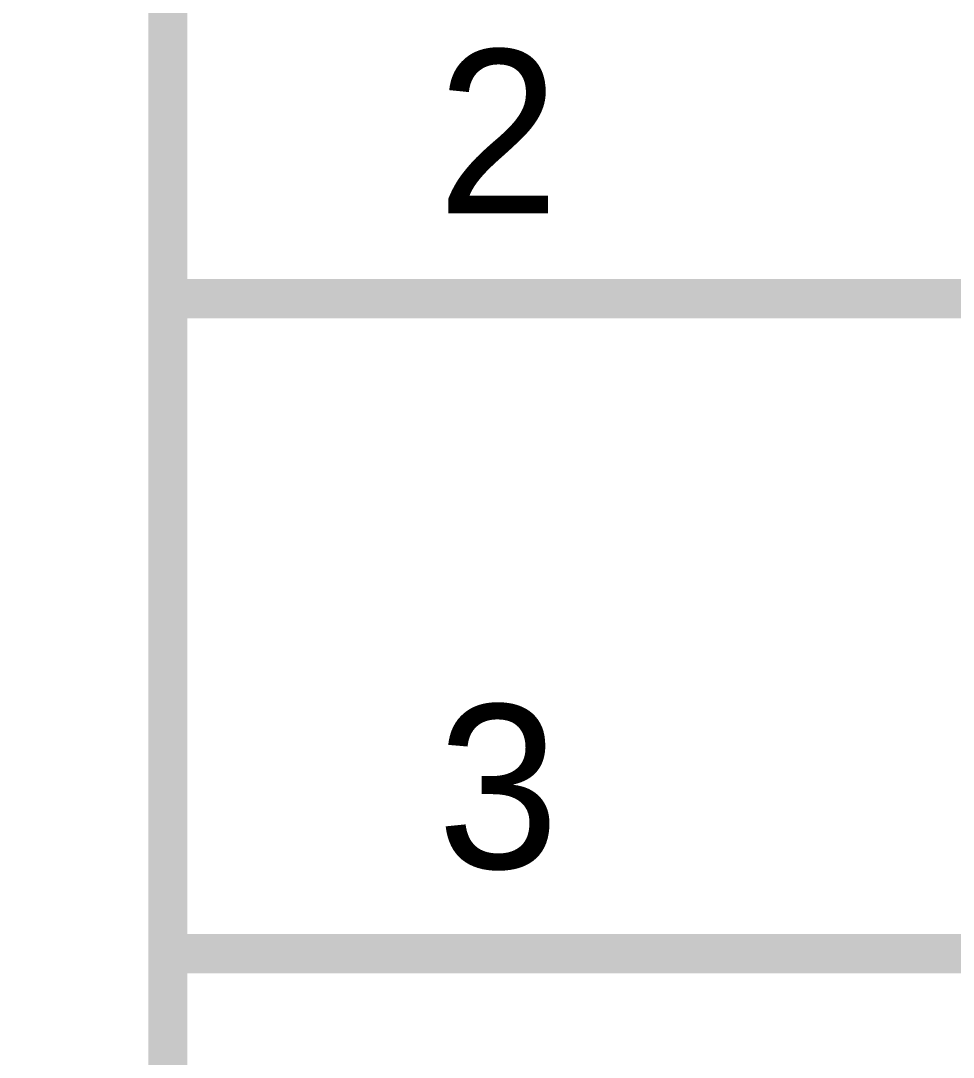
# Model space of a CAD drawing. Header units: inches. Extents: x 0 to 841, y 0 to 594.
# Drawn here: x 663.88 to 671.03, y 366.68 to 374.62 of the extents above; entities that cross this region are included whole.
import ezdxf

# ---------------------------------------------------------------- set-up
doc = ezdxf.new("R2010")
doc.units = ezdxf.units.IN
doc.layers.add('Sheet', color=255, linetype='Continuous')

msp = doc.modelspace()

# ---------------------------------------------------------------- linework, layer by layer
at = {"layer": 'Sheet'}
msp.add_lwpolyline([(625.0012, 519.9721, 0.2997, 0.2997, 0), (665.0077, 519.9721, 0.2997, 0.2997, 0), (665.0077, 344.9757, 0.2997, 0.2997, 0), (625.0012, 344.9757, 0.2997, 0.2997, 0), (625.0012, 519.9721, 0.2997, 0.2997, 0)], format="xyseb", close=True, dxfattribs=at)
for points in [[(665.0077, 372.4912, 0.2997, 0.2997, 0), (670.0249, 372.4912, 0.2997, 0.2997, 0)], [(670.0249, 372.4912, 0.2997, 0.2997, 0), (677.5245, 372.4912, 0.2997, 0.2997, 0), (677.5245, 367.4741, 0.2997, 0.2997, 0), (677.5245, 362.4832, 0.2997, 0.2997, 0), (677.5245, 357.4923, 0.2997, 0.2997, 0), (677.5245, 352.4752, 0.2997, 0.2997, 0), (677.5245, 347.4843, 0.2997, 0.2997, 0), (670.0249, 347.4843, 0.2997, 0.2997, 0)], [(665.0077, 367.4741, 0.2997, 0.2997, 0), (670.0249, 367.4741, 0.2997, 0.2997, 0)], [(670.0249, 367.4741, 0.2997, 0.2997, 0), (677.5245, 367.4741, 0.2997, 0.2997, 0)]]:
    msp.add_lwpolyline(points, format="xyseb", dxfattribs=at)

# ---------------------------------------------------------------- texts
for s, p in [('2', (667.0721, 373.1445)), ('3', (667.0721, 368.1274))]:
    msp.add_text(s, height=1.2543, dxfattribs=at).set_placement(p)

doc.saveas('drawing.dxf')
